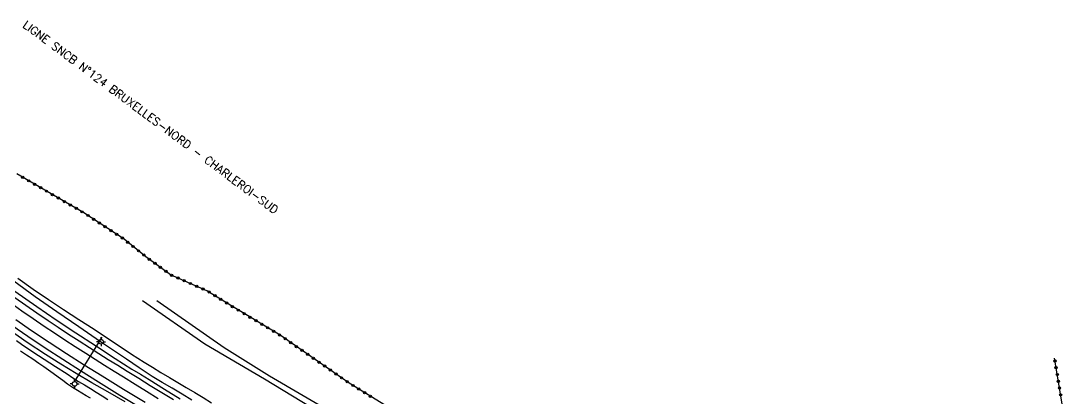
# Model space of a CAD drawing. Header units: millimetres. Extents: x 146997 to 148001, y 141998 to 143001.
# Drawn here: x 147761.2 to 147989.5, y 142829.4 to 142911.8 of the extents above; entities that cross this region are included whole.
import ezdxf

# ---------------------------------------------------------------- set-up
doc = ezdxf.new("R2010")
doc.units = ezdxf.units.MM
doc.layers.get('0').update_dxf_attribs({"linetype": 'CONTINUOUS'})
for name, color, linetype in [('W0071', 7, 'CONTINUOUS'), ('W0211', 2, 'CONTINUOUS'), ('W0214', 2, 'CONTINUOUS'), ('W0323', 7, 'CONTINUOUS'), ('W0610', 7, 'CONTINUOUS'), ('W0611', 7, 'CONTINUOUS'), ('W0700', 7, 'CONTINUOUS'), ('W0989', 7, 'CONTINUOUS')]:
    doc.layers.add(name, color=color, linetype=linetype)
doc.styles.get("Standard").update_dxf_attribs({"font": 'romans.shx', "width": 0.85})

# ---------------------------------------------------------------- blocks, each defined once
blk = doc.blocks.new('T610')
for p, q in [((-0.500001, 0), (-1.000002, 0)), ((0, 0.500001), (0, 1.000002)), ((0.500001, 0), (1.000002, 0)), ((0, -0.500001), (0, -1.000002))]:
    blk.add_line(p, q)
blk.add_ellipse((0, 0), major_axis=(-0.353554, 0.353554), ratio=1, start_param=3.926990817, end_param=10.2101761242)
blk = doc.blocks.new('t323o')
at = {"color": 0, "linetype": 'Continuous'}
for radius in [0.25, 0.15]:
    blk.add_circle((0, 0), radius, dxfattribs=at)

msp = doc.modelspace()

# ---------------------------------------------------------------- linework, layer by layer
at = {"layer": 'W0071'}
for points in [[(147907.1, 142780.04), (147892.85, 142788.31), (147879.76, 142795.49), (147864.33, 142804.37), (147850.01, 142812.89), (147837.88, 142820.04), (147826.72, 142826.09), (147814.48, 142833.52), (147801.38, 142841.12), (147787.81, 142850.61)], [(147790.89, 142850.71), (147805.64, 142840.45), (147815.53, 142834.25), (147830.3, 142825.64), (147844.04, 142817.74), (147859.7, 142808.86), (147873.15, 142801.25), (147888.3, 142792.87), (147895.84, 142788.49), (147903.74, 142783.91), (147910.17, 142780.32), (147914.18, 142778.27)]]:
    msp.add_lwpolyline(points, dxfattribs=at)
at = {"layer": 'W0211'}
for points in [[(147760.54, 142855.59), (147763.9, 142853.17), (147767.19, 142850.92), (147770.52, 142848.73), (147773.86, 142846.57), (147777.19, 142844.39), (147779.92, 142842.59), (147782.64, 142840.78), (147785.38, 142838.99), (147788.13, 142837.23), (147789.96, 142836.1), (147791.8, 142834.98), (147793.65, 142833.87), (147795.5, 142832.77), (147797.36, 142831.68), (147799.21, 142830.58), (147801.06, 142829.47), (147802.9, 142828.36)], [(147759.9, 142852.72), (147764.69, 142849.36), (147768.91, 142846.47), (147773.18, 142843.62), (147777.47, 142840.82), (147781.77, 142838.05), (147783.62, 142836.87), (147785.48, 142835.71), (147787.34, 142834.57), (147789.22, 142833.44)], [(147780.2, 142830.77), (147776.73, 142832.72), (147773.3, 142834.73), (147769.9, 142836.79), (147766.54, 142838.92), (147762.57, 142841.54), (147758.65, 142844.26)], [(147776.38, 142829.32), (147775.43, 142829.86), (147774.48, 142830.42), (147773.55, 142831), (147772.47, 142831.71), (147771.41, 142832.44), (147770.36, 142833.19), (147769.32, 142833.95), (147768.28, 142834.72), (147767.24, 142835.48), (147766.2, 142836.23), (147765.14, 142836.96), (147763.79, 142837.86), (147762.44, 142838.74), (147761.08, 142839.61)], [(147789.22, 142833.44), (147792.61, 142831.32), (147796, 142829.23)], [(147783.97, 142828.53), (147780.2, 142830.77)]]:
    msp.add_lwpolyline(points, dxfattribs=at)
at = {"layer": 'W0214'}
for points in [[(147789.92, 142834.08), (147787.08, 142835.96), (147784.25, 142837.86), (147781.43, 142839.76), (147778.61, 142841.67), (147773.84, 142844.94), (147769.08, 142848.21), (147764.34, 142851.52), (147759.63, 142854.88)], [(147760.2, 142841.97), (147761.35, 142841.15), (147763.81, 142839.49), (147766.29, 142837.85), (147768.78, 142836.24), (147771.28, 142834.63), (147772.55, 142833.82), (147773.82, 142833.02), (147775.1, 142832.23), (147776.38, 142831.43), (147777.66, 142830.64), (147778.94, 142829.85), (147780.22, 142829.06)], [(147798.6, 142828.93), (147796.44, 142830.22), (147794.27, 142831.51), (147792.09, 142832.8), (147789.92, 142834.08)]]:
    msp.add_lwpolyline(points, dxfattribs=at)
at = {"layer": 'W0323'}
for points in [[(147914.84, 142780.83), (147896.51, 142794.55), (147886.11, 142801.16), (147874.88, 142807), (147854.51, 142819.35), (147832.99, 142832.61), (147817.85, 142843.11), (147807.46, 142849.34), (147801.88, 142852.82), (147793.88, 142856.32), (147788.51, 142860.25), (147783.78, 142864.05), (147774.95, 142869.84), (147760.3, 142878.33)], [(147989.5, 142824.16), (147987.2, 142838.1)]]:
    msp.add_lwpolyline(points, dxfattribs=at)
at = {"layer": 'W0611'}
msp.add_lwpolyline([(147772.88, 142832.93), (147778.99, 142842.69)], dxfattribs=at)
at = {"layer": 'W0700'}
for points in [[(147794.52, 142828.98), (147791.99, 142830.52), (147789.47, 142832.08), (147786.94, 142833.64), (147784.42, 142835.2), (147782.36, 142836.48), (147780.29, 142837.76), (147778.23, 142839.05), (147776.18, 142840.36), (147773.9, 142841.82), (147771.63, 142843.29), (147769.37, 142844.78), (147767.12, 142846.28), (147764.69, 142847.94), (147762.27, 142849.61), (147759.87, 142851.3)], [(147791.21, 142829.24), (147788.68, 142830.8), (147786.16, 142832.36), (147783.63, 142833.93), (147781.56, 142835.21), (147779.49, 142836.49), (147777.43, 142837.79), (147775.37, 142839.09), (147773.08, 142840.56), (147770.81, 142842.04), (147768.54, 142843.53), (147766.28, 142845.04), (147763.84, 142846.7), (147761.42, 142848.38), (147759.01, 142850.07)], [(147760.08, 142846.5), (147763.53, 142844.14), (147767.34, 142841.6), (147771.19, 142839.11), (147775.05, 142836.65), (147778.93, 142834.22), (147783.63, 142831.32), (147788.37, 142828.46)], [(147759.23, 142845.27), (147762.69, 142842.89), (147766.51, 142840.35), (147770.37, 142837.85), (147774.24, 142835.38), (147778.13, 142832.94), (147782.84, 142830.04), (147787.58, 142827.18)]]:
    msp.add_lwpolyline(points, dxfattribs=at)

# ---------------------------------------------------------------- block references
at = {"layer": 'W0323'}
for p, rotation in [((147761.59, 142877.58), 149.9110796393734), ((147762.89, 142876.83), 149.9110796393734), ((147764.19, 142876.07), 149.9110796393734), ((147765.49, 142875.32), 149.9110796393734), ((147766.79, 142874.57), 149.9110796393734), ((147768.08, 142873.82), 149.9110796393734), ((147769.38, 142873.07), 149.9110796393734), ((147770.68, 142872.31), 149.9110796393734), ((147771.98, 142871.56), 149.9110796393734), ((147773.28, 142870.81), 149.9110796393734), ((147774.57, 142870.06), 149.9110796393734), ((147775.84, 142869.26), 146.7268132426165), ((147777.09, 142868.43), 146.7268132426165), ((147778.35, 142867.61), 146.7268132426165), ((147779.6, 142866.79), 146.7268132426165), ((147780.86, 142865.96), 146.7268132426165), ((147782.11, 142865.14), 146.7268132426165), ((147783.37, 142864.32), 146.7268132426165), ((147784.56, 142863.42), 141.2546691182022), ((147785.73, 142862.48), 141.2546691182022), ((147786.9, 142861.54), 141.2546691182022), ((147788.07, 142860.6), 141.2546691182022), ((147789.27, 142859.69), 143.7419925001083), ((147790.48, 142858.81), 143.7419925001083), ((147791.69, 142857.92), 143.7419925001083), ((147792.9, 142857.03), 143.7419925001083), ((147794.14, 142856.2), 156.383765225495), ((147795.51, 142855.6), 156.383765225495), ((147796.89, 142855), 156.383765225495), ((147798.26, 142854.4), 156.383765225495), ((147799.63, 142853.8), 156.383765225495), ((147801.01, 142853.2), 156.383765225495), ((147802.35, 142852.52), 148.0555952809882), ((147803.62, 142851.73), 148.0555952809882), ((147804.89, 142850.94), 148.0555952809882), ((147806.16, 142850.14), 148.0555952809882), ((147807.44, 142849.35), 148.0555952809882), ((147808.72, 142848.58), 149.0727505082791), ((147810.01, 142847.81), 149.0727505082791), ((147811.3, 142847.04), 149.0727505082791), ((147812.58, 142846.27), 149.0727505082791), ((147813.87, 142845.49), 149.0727505082791), ((147815.16, 142844.72), 149.0727505082791), ((147816.44, 142843.95), 149.0727505082791), ((147817.73, 142843.18), 149.0727505082791), ((147818.97, 142842.33), 145.256861053265), ((147820.2, 142841.48), 145.256861053265), ((147821.43, 142840.63), 145.256861053265), ((147822.67, 142839.77), 145.256861053265), ((147823.9, 142838.92), 145.256861053265), ((147825.13, 142838.06), 145.256861053265), ((147826.36, 142837.21), 145.256861053265), ((147987.3, 142837.48), 99.3999072704034), ((147827.6, 142836.35), 145.256861053265), ((147828.83, 142835.5), 145.256861053265), ((147830.06, 142834.64), 145.256861053265), ((147987.54, 142836), 99.3999072704034), ((147987.79, 142834.52), 99.3999072704034), ((147831.29, 142833.79), 145.256861053265), ((147832.53, 142832.93), 145.256861053265), ((147833.79, 142832.12), 148.3587957552543), ((147988.03, 142833.04), 99.3999072704034), ((147835.06, 142831.33), 148.3587957552543), ((147836.34, 142830.55), 148.3587957552543), ((147837.62, 142829.76), 148.3587957552543), ((147988.28, 142831.56), 99.3999072704034), ((147988.52, 142830.08), 99.3999072704034)]:
    msp.add_blockref('t323o', p, dxfattribs=dict(at, rotation=rotation))
at = {"layer": 'W0610'}
for p in [(147778.72, 142841.68), (147772.93, 142832.46)]:
    msp.add_blockref('T610', p, dxfattribs=at)

# ---------------------------------------------------------------- texts
at = {"layer": 'W0989'}
msp.add_text('LIGNE SNCB N°124 BRUXELLES-NORD - CHARLEROI-SUD', height=1.75, rotation=323.3518, dxfattribs=at).set_placement((147761.45, 142910.54))

doc.saveas('drawing.dxf')
